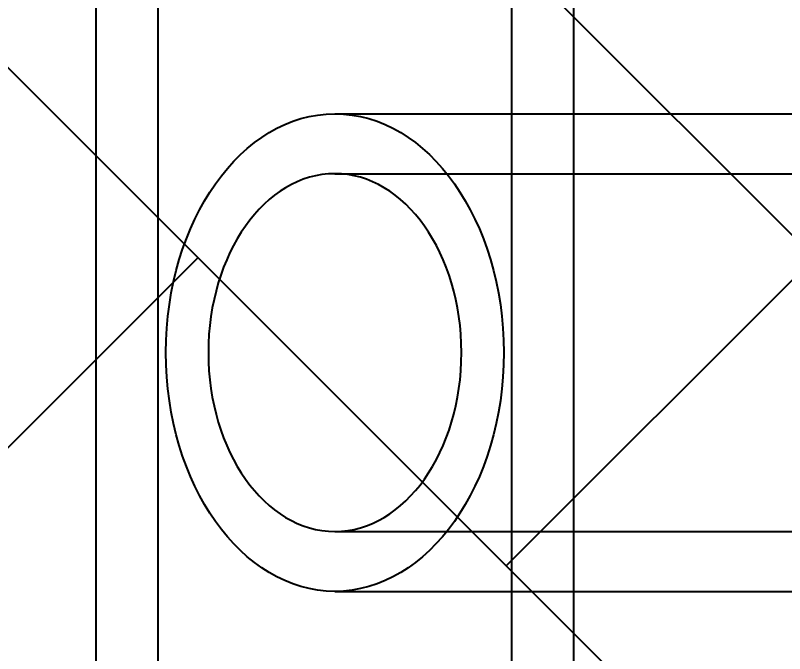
# Model space of a CAD drawing. Header units: millimetres. Extents: x -46397 to 283259, y -8690 to 23983.
# Drawn here: x -19086.8 to -19033, y 22500.8 to 22545.4 of the extents above; entities that cross this region are included whole.
import ezdxf
from ezdxf import colors
from ezdxf.entities.mleader import LeaderData, LeaderLine
from ezdxf.enums import TextEntityAlignment as Align
from ezdxf.math import Vec2, Vec3

# ---------------------------------------------------------------- set-up
doc = ezdxf.new("R2010")
doc.units = ezdxf.units.MM
doc.linetypes.add('PHANTOM', pattern=[63.5, 31.75, -6.35, 6.35, -6.35, 6.35, -6.35])
doc.styles.add('GHI CHÚ 2', font='arial.ttf', dxfattribs={"width": 0.8, "height": 1})
doc.styles.add('Tahoma', font='tahoma.ttf')
doc.styles.add('Text_nameplate', font='arial.ttf', dxfattribs={"width": 0.9, "height": 2.5})

# ---------------------------------------------------------------- blocks, each defined once
blk = doc.blocks.new('BO-1')
at = {"color": 251, "linetype": 'PHANTOM', "ltscale": 5, "extrusion": (6.89019e-16, 1, 0)}
for p, q in [((618.374, 3146.191), (618.374, 3318.28)), ((643.087, 3146.191), (643.087, 3318.28)), ((614.03, 3221.238), (614.03, 3271.238)), ((647.43, 3263.342), (647.43, 3271.238)), ((630.73, 3263.342), (642.539, 3263.342)), ((642.539, 3263.342), (715.941, 3263.342)), ((647.43, 3229.942), (647.43, 3263.342)), ((630.73, 3259.155), (715.941, 3259.155)), ((630.73, 3234.129), (715.941, 3234.129)), ((630.73, 3229.942), (642.539, 3229.942)), ((642.539, 3229.942), (715.941, 3229.942)), ((647.43, 3221.238), (647.43, 3229.942))]:
    blk.add_line(p, q, dxfattribs=at)
at = {"color": 251, "linetype": 'PHANTOM', "ltscale": 5}
blk.add_ellipse((630.73, 3246.642), major_axis=(0, 16.7), ratio=0.707107, start_param=-3.14159265359303, end_param=3.141592653586556, dxfattribs=at)
at = {"color": 251, "linetype": 'PHANTOM', "ltscale": 5, "extrusion": (0, 0, -1)}
blk.add_ellipse((630.73, 3246.642), major_axis=(0, -12.513), ratio=0.707107, start_param=-3.141592653586566, end_param=3.14159265359302, dxfattribs=at)
at = {"color": 251, "linetype": 'PHANTOM', "ltscale": 5, "style": 'Text_nameplate', "width": 0.9, "flags": 2}
blk.add_attdef('SPEC.', text='', height=2.5, dxfattribs=at).set_placement((282.5, 89.666), align=Align.MIDDLE_CENTER)
at = {"color": 251, "linetype": 'PHANTOM', "ltscale": 5, "style": 'Tahoma'}
for tag, height, p in [('PROJECT_CODE', 2.4, (245, 77.988)), ('DESIGN_PRESSURE', 2.609, (320, 77.988)), ('SERIAL_NO.', 2.609, (245, 69.452)), ('MAX_WORKING_PRESS', 2.609, (320, 69.452)), ('YEAR', 2.609, (245, 60.915)), ('TEST_PRES.', 2.609, (320, 60.915)), ('VOLUME', 2.609, (245, 52.379)), ('MAX_WORKING_TEMP.', 2.609, (320, 52.379))]:
    blk.add_attdef(tag, text='', height=height, dxfattribs=at).set_placement(p, align=Align.MIDDLE_CENTER)
blk = doc.blocks.new('_Dot')
at = {"color": 0, "linetype": 'ByBlock', "lineweight": -2}
blk.add_line((-0.5, 0), (-1, 0), dxfattribs=at)
at = {"color": 0, "linetype": 'ByBlock', "const_width": 0.5}
blk.add_lwpolyline([(-0.25, 0, 1), (0.25, 0, 1)], format="xyb", close=True, dxfattribs=at)

msp = doc.modelspace()

# ---------------------------------------------------------------- hatches: boundary and pattern name
h = msp.add_hatch()
h.set_pattern_fill('AR-HBONE', color=1, scale=0.3)
h.set_pattern_definition([(45, (0, 17679.127), (0, 43.10523), [91.44, -30.48]), (135, (21.553, 17700.68), (4e-15, 43.10523), [91.44, -30.48])])
edge = h.paths.add_edge_path()
edge.add_arc((-19299.056, 22560.373), 309.867, 359.66665, 423.11697)
edge.add_arc((-19695.194, 21778.908), 1186.003, 63.1183, 116.88159)
edge.add_arc((-20091.33, 22560.372), 309.869, 116.88283, 180.33314)
edge.add_line((-20401.194, 22558.57), (-20401.194, 20959.222))
edge.add_arc((-20091.332, 20957.42), 309.867, 179.66663, 243.11695)
edge.add_arc((-19695.194, 21738.885), 1186.003, 243.118292, 296.881582)
edge.add_arc((-19299.058, 20957.421), 309.869, 296.88281, 360.33312)
edge.add_line((-18989.194, 20959.222), (-18989.194, 22558.57))
edge = h.paths.add_edge_path(flags=16)
edge.add_arc((-20091.332, 20957.42), 209.867, 179.59492, 243.11695, ccw=False)
edge.add_line((-20301.194, 20958.903), (-20301.194, 22558.889))
edge.add_arc((-20091.332, 22560.373), 209.867, 116.88305, 180.40508, ccw=False)
edge.add_arc((-19695.194, 21778.91), 1086, 63.118359, 116.881649, ccw=False)
edge.add_arc((-19299.056, 22560.373), 209.867, -0.40506, 63.11697, ccw=False)
edge.add_line((-19089.194, 22558.889), (-19089.194, 20958.903))
edge.add_arc((-19299.056, 20957.42), 209.867, -63.11697, 0.40506, ccw=False)
edge.add_arc((-19695.194, 21738.882), 1086, 243.118351, 296.881641, ccw=False)

# ---------------------------------------------------------------- block references
msp.add_blockref('BO-1', (-19695.189, 19275.215, -1.499))

# ---------------------------------------------------------------- leaders
at = {"color": 1}
ml = msp.add_multileader_mtext('Standard', dxfattribs=at)
ml.set_content('{\\C3;Bảo ôn dày 50mm, tỉ trọng 100kg/m3\\Pbọc 2 lớp}', color=1, style='GHI CHÚ 2')
ml.set_leader_properties(color=3, lineweight=9)
ml.set_arrow_properties(name='DOT')
ml.build(insert=Vec2(0, 0))
ml.multileader.update_dxf_attribs({"text_left_attachment_type": 5, "text_right_attachment_type": 5, "dogleg_length": 17.329, "arrow_head_size": 40})
ctx = ml.context
ctx.base_point, ctx.char_height, ctx.arrow_head_size, ctx.landing_gap_size, ctx.plane_origin = Vec3(-18758.877, 22523.903), 80, 40, 0.039, Vec3(-16863.839, 22811.34)
ctx.left_attachment, ctx.right_attachment = 5, 5
notes = []
notes.append((ctx, [(0, (1, 1, 0), (-18776.206, 22523.903), (1, 0), 17.329, [(1, [(-19043.87, 22213.795)], 0, [])])]))
ctx.mtext.insert, ctx.mtext.width, ctx.mtext.flow_direction = Vec3(-18758.838, 22764.412), 1640.65479, 5
for ctx, leaders in notes:
    for number, flags, end, landing, length, lines in leaders:
        leader = LeaderData()
        leader.index, (leader.has_last_leader_line, leader.has_dogleg_vector, leader.attachment_direction) = number, flags
        leader.last_leader_point, leader.dogleg_vector, leader.dogleg_length = Vec3(end), Vec3(landing), length
        for number, points, colour, breaks in lines:
            line = LeaderLine()
            line.index, line.vertices, line.color, line.breaks = number, Vec3.list(points), colors.encode_raw_color(colour), breaks
            leader.lines.append(line)
        ctx.leaders.append(leader)

doc.saveas('drawing.dxf')
